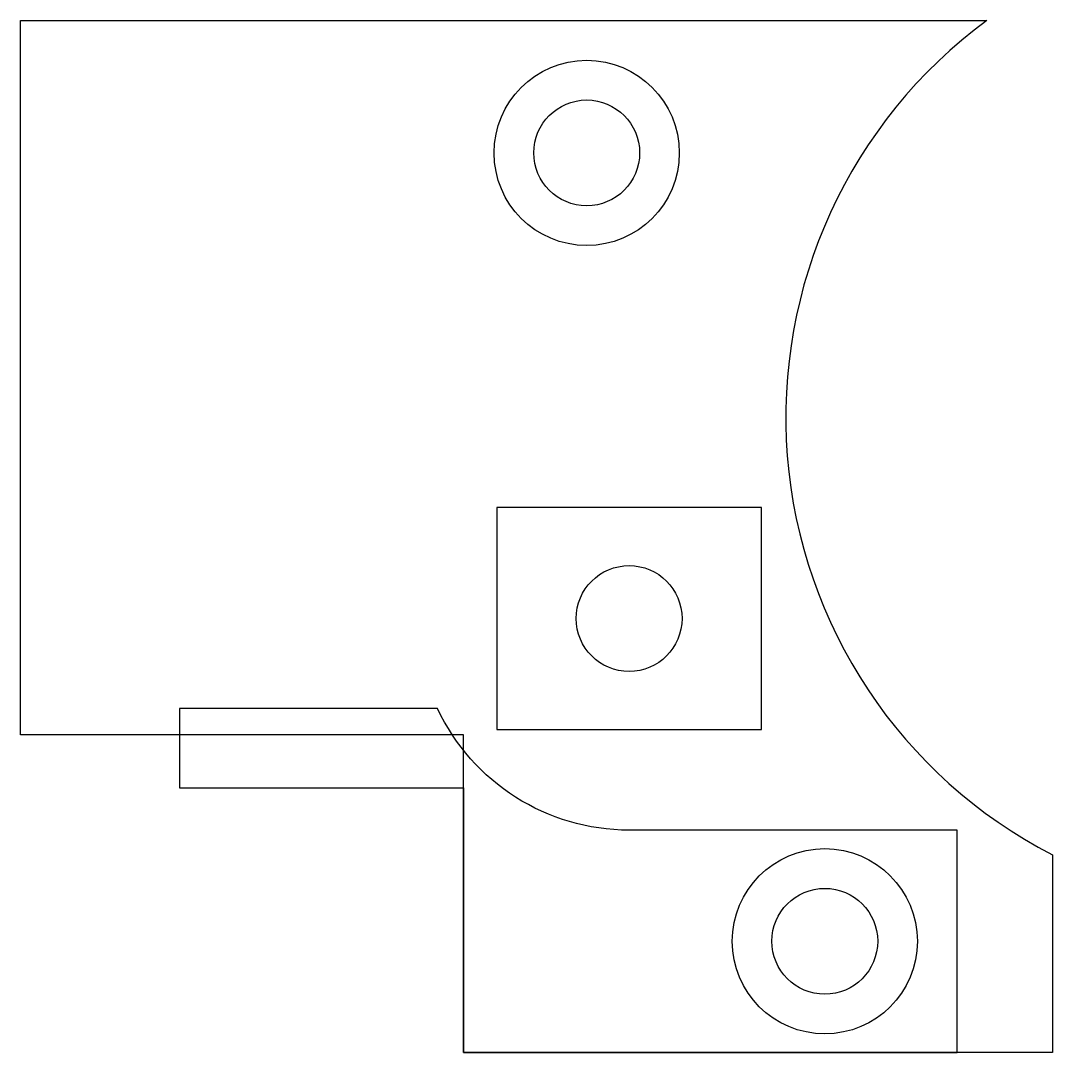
# Model space of a CAD drawing. Header units: millimetres. Extents: x -11.5 to 8, y 1.6 to 21.1.
import ezdxf

# ---------------------------------------------------------------- set-up
doc = ezdxf.new("R2010")
doc.units = ezdxf.units.MM
doc.layers.get('0').update_dxf_attribs({"linetype": 'CONTINUOUS'})

msp = doc.modelspace()

# ---------------------------------------------------------------- linework, layer by layer
for points in [[(6.763, 21.1, 0.557011), (8, 5.334), (8, 1.6), (-3.128, 1.6), (-3.128, 7.6), (-11.5, 7.6), (-11.5, 21.1)], [(-3.621, 8.1), (-8.5, 8.1), (-8.5, 6.6), (-5.872, 6.6), (-4.128, 6.6), (-3.128, 6.6), (-3.128, 1.6), (6.199, 1.6), (6.199, 5.8), (0, 5.8, -0.29076)]]:
    msp.add_lwpolyline(points, format="xyb", close=True)
msp.add_lwpolyline([(-2.5, 7.7), (2.5, 7.7), (2.5, 11.9), (-2.5, 11.9)], close=True)
for centre, radius in [((-0.801, 18.6), 1.75), ((-0.801, 18.6), 1), ((0, 9.8), 1), ((3.699, 3.7), 1.75), ((3.699, 3.7), 1), ((3.699, 3.7), 1)]:
    msp.add_circle(centre, radius)

doc.saveas('drawing.dxf')
